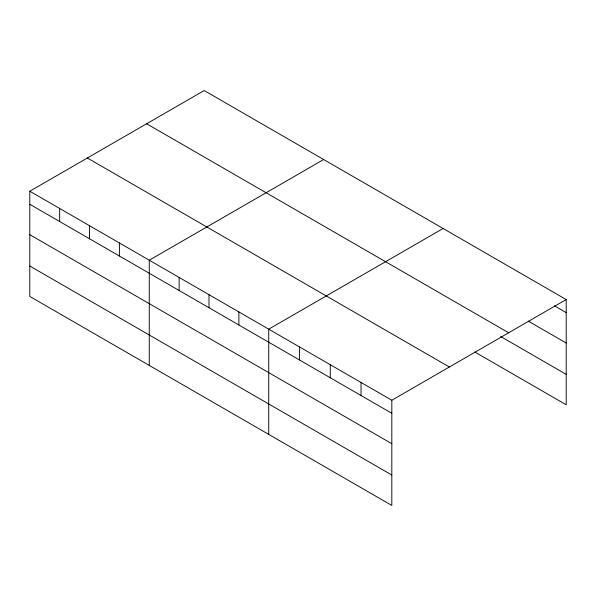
<?xml version="1.0" encoding="UTF-8"?>
<svg xmlns="http://www.w3.org/2000/svg" width="596" height="596" viewBox="0 0 596 596"><rect width="100%" height="100%" fill="white"/><g stroke="black" fill="none" stroke-linecap="round" stroke-linejoin="round"><path stroke-width="0.89" d="M29.8 191.227L391.818 400.236L391.818 505.453L29.8 296.443L29.8 191.227L204.182 90.547L566.2 299.557L566.2 404.773L474.677 351.931M323.65 159.519L149.268 260.199L149.268 365.415M443.111 228.492L268.729 329.171L268.729 434.387M391.818 400.236L566.2 299.557M554.362 305.778L566.2 312.609M528.324 321.155L566.2 343.02M146.638 123.774L508.656 332.784M500.714 336.546L566.2 374.355M87.344 158L449.362 367.009M29.8 204.279L391.818 413.289M29.8 234.69L391.818 443.7M29.8 266.025L391.818 475.034M361.049 382.468L361.049 395.52M330.273 364.707L330.273 377.752M299.505 346.939L299.505 359.991M238.869 311.931L238.869 324.976M209.002 294.685L209.002 307.737M179.135 277.445L179.135 290.49M119.401 242.959L119.401 256.004M89.534 225.713L89.534 238.765M59.667 208.473L59.667 221.518"/></g></svg>
